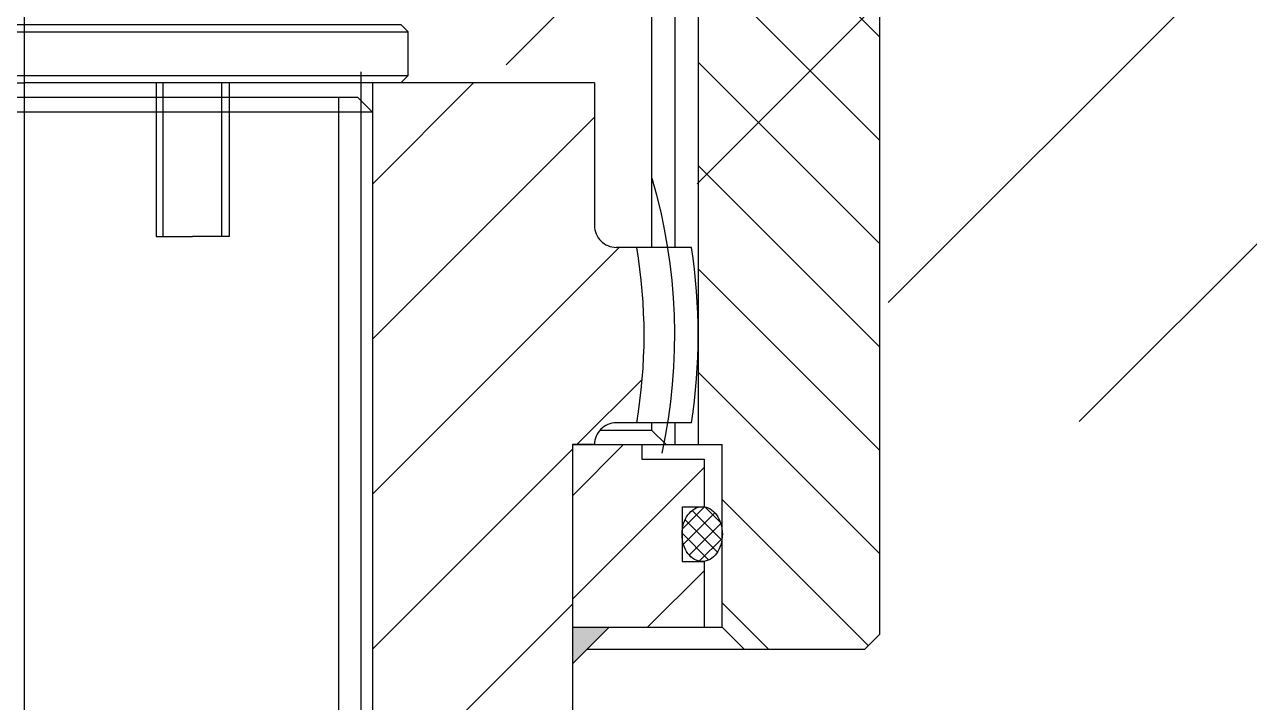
# Model space of a CAD drawing. Header units: millimetres. Extents: x 0 to 14700, y -398 to 10395.
# Drawn here: x 8680.5 to 8848.2, y 5591.5 to 5684.3 of the extents above; entities that cross this region are included whole.
import ezdxf

# ---------------------------------------------------------------- set-up
doc = ezdxf.new("R2010")
doc.units = ezdxf.units.MM
doc.header["$LTSCALE"] = 350
doc.linetypes.add('K', pattern=[2.5, 1.25, -0.25, 0.25, -0.25, 0.25, -0.25])
doc.layers.add('01', color=7, linetype='Continuous')
doc.layers.add('07', color=6, linetype='K')

# ---------------------------------------------------------------- blocks, each defined once
blk = doc.blocks.new('ererw')
at = {"layer": '07', "linetype": 'K', "ltscale": 1.5}
h = blk.add_hatch(dxfattribs=at)
h.set_pattern_fill('_USER', color=6, scale=30, angle=45, style=0, pattern_type=0)
h.set_pattern_definition([(45, (7418.683, 3841.908), (-21.2132, 21.2132), [])])
h.paths.add_polyline_path([(9749.23, 5292.4), (9776.73, 5292.4), (9776.73, 5298.4), (9899.23, 5298.4), (9899.23, 5258.4), (9749.23, 5258.4)])
h.paths.add_polyline_path([(9714.23, 4958.4), (9866.31, 4958.4), (9866.31, 4918.4), (9714.23, 4918.4)])
h.paths.add_polyline_path([(9248.23, 4958.4), (9384.23, 4958.4), (9384.23, 4918.4), (9248.23, 4918.4)])
h.paths.add_polyline_path([(9196.73, 4958.4), (9215.23, 4958.4), (9215.23, 4918.4), (9196.73, 4918.4)])
h.paths.add_polyline_path([(9178.23, 5298.4), (9178.23, 5258.4), (9349.23, 5258.4), (9349.23, 5292.4), (9321.73, 5292.4), (9321.73, 5298.4)])
edge = h.paths.add_edge_path()
edge.add_line((9790.23, 4958.4), (9790.23, 5258.4))
edge.add_line((9810.23, 4958.4), (9810.23, 5258.4))
edge.add_line((9288.23, 4958.4), (9288.23, 5258.4))
edge.add_line((9308.23, 4958.4), (9308.23, 5258.4))
h = blk.add_hatch(dxfattribs=at)
h.set_pattern_fill('_USER', color=6, scale=10, angle=315, style=0, pattern_type=0)
h.set_pattern_definition([(315, (6175.094, 1644.133), (7.071068, 7.071068), [])])
h.paths.add_polyline_path([(9654.73, 5129.92), (9650.73, 5132.23), (9650.73, 5137.23), (9649.73, 5137.23), (9649.73, 5157.4), (9641.43, 5157.4), (9641.43, 5087.33), (9654.78, 5088.7), (9666.23, 5089.48), (9666.23, 5155.4), (9664.23, 5157.4), (9659.73, 5157.4), (9659.73, 5137.23), (9658.73, 5137.23), (9658.73, 5132.23)])
edge = h.paths.add_edge_path()
edge.add_line((9666.23, 5075.32), (9654.78, 5076.09))
edge.add_line((9654.78, 5076.09), (9641.43, 5077.47))
edge.add_line((9641.43, 5077.47), (9641.43, 5015.4))
edge.add_line((9641.43, 5015.4), (9642.23, 5015.4))
edge.add_line((9642.23, 5015.4), (9644.73, 5015.4))
edge.add_line((9644.73, 5015.4), (9644.73, 5003.49))
edge.add_ellipse((9641.98, 5003.15), major_axis=(0, 3.75), ratio=0.736357, start_angle=264.8056, end_angle=275.1944, ccw=False)
edge.add_ellipse((9641.98, 5003.15), major_axis=(0, 3.75), ratio=0.736357, start_angle=275.1944, end_angle=624.8056)
edge.add_line((9644.73, 5002.81), (9644.73, 4990.4))
edge.add_line((9644.73, 4990.4), (9647.73, 4987.4))
edge.add_line((9647.73, 4987.4), (9664.23, 4987.4))
edge.add_line((9664.23, 4987.4), (9666.23, 4989.4))
edge.add_line((9666.23, 4989.4), (9666.23, 5075.32))
h.paths.add_polyline_path([(9457.03, 5157.4), (9448.73, 5157.4), (9448.73, 5146.4), (9448.73, 5137.23), (9447.73, 5137.23), (9447.73, 5132.23), (9443.73, 5129.92), (9439.73, 5132.23), (9439.73, 5137.23), (9438.73, 5137.23), (9438.73, 5157.4), (9434.23, 5157.4), (9432.23, 5155.4), (9432.23, 5089.48), (9443.68, 5088.7), (9457.03, 5087.33)])
edge = h.paths.add_edge_path()
edge.add_line((9443.68, 5076.09), (9432.23, 5075.32))
edge.add_line((9432.23, 5075.32), (9432.23, 4989.4))
edge.add_line((9432.23, 4989.4), (9434.23, 4987.4))
edge.add_line((9434.23, 4987.4), (9450.73, 4987.4))
edge.add_line((9450.73, 4987.4), (9453.73, 4990.4))
edge.add_line((9453.73, 4990.4), (9453.73, 5002.81))
edge.add_ellipse((9456.48, 5003.15), major_axis=(0, 3.75), ratio=0.736357, start_angle=84.8056, end_angle=95.1944, ccw=False)
edge.add_ellipse((9456.48, 5003.15), major_axis=(0, 3.75), ratio=0.736357, start_angle=-264.8056, end_angle=84.8056)
edge.add_line((9453.73, 5003.49), (9453.73, 5015.4))
edge.add_line((9453.73, 5015.4), (9457.03, 5015.4))
edge.add_line((9457.03, 5015.4), (9457.03, 5077.47))
edge.add_line((9457.03, 5077.47), (9443.68, 5076.09))
blk.add_hatch(color=6, dxfattribs=at).paths.add_polyline_path([(9629.23, 4990.4), (9624.23, 4990.4), (9624.23, 4985.4)])
at = {"layer": '07', "color": 6, "linetype": 'K', "ltscale": 1.5}
for p, q in [((9549.23, 4855.62), (9549.23, 6745.99)), ((9641.43, 5157.4), (9641.43, 5015.4)), ((9635.03, 5130.4), (9635.03, 5042.4)), ((9638.23, 5130.4), (9638.23, 5042.4)), ((9666.23, 5075.32), (9666.23, 4989.4)), ((9496.73, 5071.9), (9601.73, 5071.9)), ((9497.73, 5072.9), (9600.73, 5072.9)), ((9601.73, 5071.9), (9600.73, 5072.9)), ((9601.73, 5065.9), (9601.73, 5071.9)), ((9471.23, 5064.9), (9549.23, 5064.9)), ((9496.73, 5065.9), (9601.73, 5065.9)), ((9627.23, 5064.9), (9549.23, 5064.9)), ((9567.23, 5064.9), (9567.23, 5043.9)), ((9568.23, 5043.9), (9568.23, 5064.9)), ((9576.23, 5043.9), (9576.23, 5064.9)), ((9577.23, 5064.9), (9577.23, 5043.9)), ((9595.27, 5066.41), (9595.27, 4972.8)), ((9596.85, 5064.9), (9596.85, 4964.41)), ((9596.85, 5051.05), (9610.7, 5064.9)), ((9601.73, 5065.9), (9600.73, 5064.9)), ((9627.23, 5064.9), (9627.23, 5045.4)), ((9594.85, 5062.9), (9503.6, 5062.9)), ((9592.19, 5062.9), (9592.19, 4972.9)), ((9596.85, 5060.9), (9594.85, 5062.9)), ((9596.85, 5060.9), (9501.6, 5060.9)), ((9596.85, 5029.83), (9627.23, 5060.21)), ((9567.23, 5043.9), (9572.23, 5043.9)), ((9577.23, 5043.9), (9572.23, 5043.9)), ((9596.85, 5008.62), (9630.63, 5042.4)), ((9640.51, 5042.4), (9630.23, 5042.4)), ((9624.84, 5015.4), (9633.77, 5024.33)), ((9640.51, 5018.4), (9630.23, 5018.4)), ((9635.03, 5018.4), (9635.03, 5017.4)), ((9638.23, 5018.4), (9638.23, 5015.4)), ((9627.99, 5017.4), (9635.03, 5017.4)), ((9637.03, 5015.4), (9635.03, 5017.4)), ((9596.85, 4987.41), (9624.23, 5014.78)), ((9624.23, 5015.4), (9624.23, 4950.9)), ((9624.23, 5015.4), (9644.73, 5015.4)), ((9624.23, 5015.4), (9642.23, 5015.4)), ((9624.23, 5008.41), (9631.21, 5015.4)), ((9627.23, 5015.4), (9624.23, 5015.4)), ((9624.23, 5015.4), (9624.23, 4990.4)), ((9627.23, 5015.4), (9627.23, 5015.4)), ((9633.73, 5015.4), (9633.73, 5013.4)), ((9644.73, 4990.4), (9644.73, 5015.4)), ((9633.73, 5013.4), (9642.23, 5013.4)), ((9642.23, 5013.4), (9642.23, 5006.9)), ((9624.23, 4994.27), (9642.23, 5012.27)), ((9639.23, 5006.9), (9639.23, 4999.4)), ((9639.23, 5006.9), (9642.23, 5006.9)), ((9639.27, 5003.86), (9642.28, 5006.87)), ((9640.6, 5006.4), (9644.67, 5002.33)), ((9642.39, 5006.85), (9644.46, 5004.78)), ((9639.41, 5001.76), (9643.71, 5006.06)), ((9639.63, 5005.12), (9644.06, 5000.69)), ((9640.19, 5000.29), (9644.52, 5004.62)), ((9639.23, 5003.28), (9642.9, 4999.61)), ((9641.58, 4999.44), (9644.71, 5002.56)), ((9639.23, 4999.4), (9642.23, 4999.4)), ((9642.23, 4999.4), (9642.23, 4990.4)), ((9634.5, 4990.4), (9642.23, 4998.13)), ((9596.85, 4966.19), (9624.23, 4993.57)), ((9624.23, 4990.4), (9644.73, 4990.4)), ((9624.23, 4990.4), (9642.23, 4990.4)), ((9629.23, 4990.4), (9624.23, 4985.4)), ((9644.73, 4990.4), (9647.73, 4987.4)), ((9666.23, 4989.4), (9664.23, 4987.4)), ((9626.23, 4987.4), (9664.23, 4987.4))]:
    blk.add_line(p, q, dxfattribs=at)
for centre, radius, start, end in [((9562.23, 5030.4), 76, 347.7207, 16.3768), ((9630.23, 5045.4), 3, 180, 270), ((9562.23, 5030.4), 71.8, 350.379, 9.621), ((9562.23, 5030.4), 79.2, 351.2853, 8.7147), ((9630.23, 5015.4), 3, 90, 180)]:
    blk.add_arc(centre, radius, start, end, dxfattribs=at)
blk.add_ellipse((9641.98, 5003.15), major_axis=(0, 3.75), ratio=0.736357, dxfattribs=at)

msp = doc.modelspace()

# ---------------------------------------------------------------- block references
at = {"layer": '01'}
msp.add_blockref('ererw', (-868.68, 611.41), dxfattribs=at)

doc.saveas('drawing.dxf')
